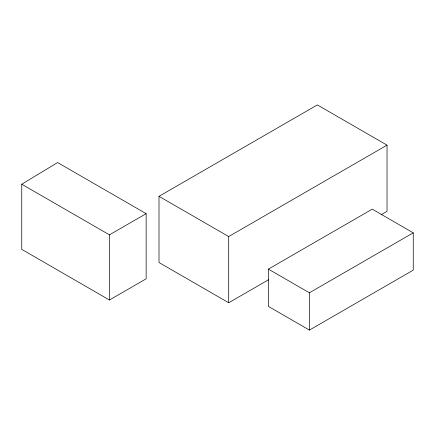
<?xml version="1.0" encoding="UTF-8"?>
<svg xmlns="http://www.w3.org/2000/svg" width="435" height="435" viewBox="0 0 435 435"><rect width="100%" height="100%" fill="white"/><g stroke="black" fill="none" stroke-linecap="round" stroke-linejoin="round"><path stroke-width="0.65" d="M21.75 184.217L57.616 162.549L146.144 213.661L146.144 278.813L109.446 300.003L21.75 249.369L21.75 184.217L109.446 234.846L146.144 213.661M268.721 279.651L228.696 302.76L159.003 262.522L159.003 196.326L317.338 104.911L387.03 145.149L387.03 211.35L381.142 214.749M159.003 196.326L228.696 236.558L387.03 145.149M268.384 269.113L372.229 209.159L413.25 232.839L413.25 270.135L309.405 330.089L268.384 306.403L268.384 269.113L309.405 292.793L413.25 232.839M309.405 292.793L309.405 330.089M228.696 236.558L228.696 302.76M109.446 234.846L109.446 300.003"/></g></svg>
